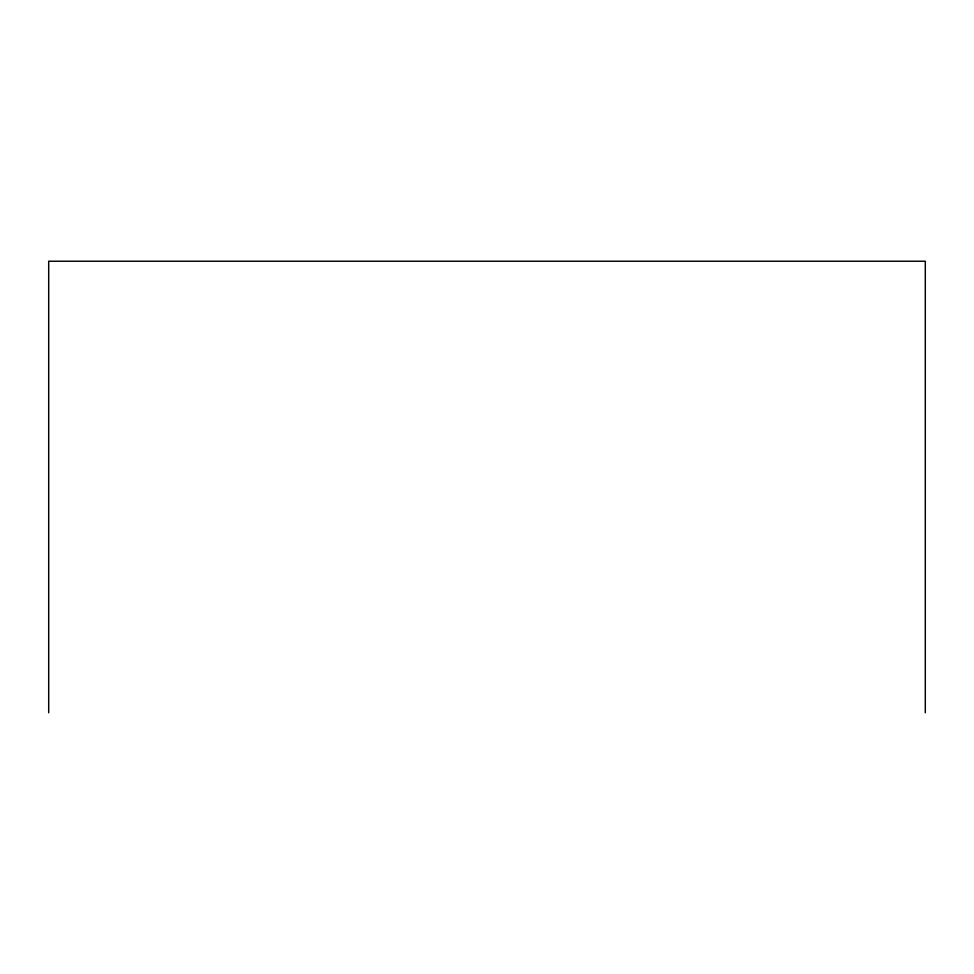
<?xml version="1.0" encoding="UTF-8"?>
<svg xmlns="http://www.w3.org/2000/svg" width="974" height="974" viewBox="0 0 974 974"><rect width="100%" height="100%" fill="white"/><g stroke="black" fill="none" stroke-linecap="round" stroke-linejoin="round"><path stroke-width="1.46" d="M925.3 712.761L925.3 261.239L48.7 261.239L48.7 712.761"/></g></svg>
